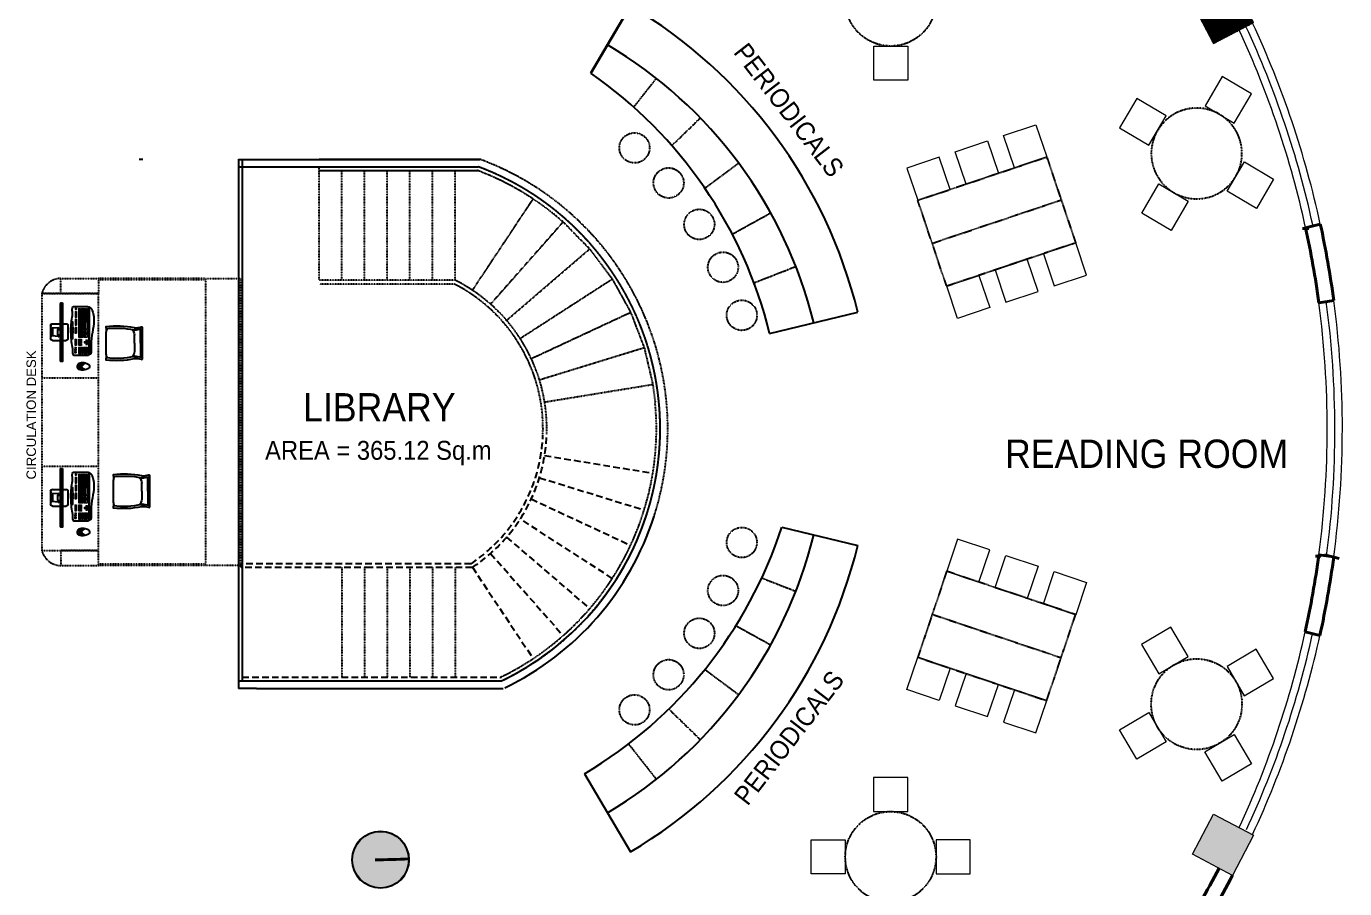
# Model space of a CAD drawing. Header units: inches. Extents: x 150067 to 167379, y -92057 to -49035.
# Drawn here: x 164142 to 165886, y -52800 to -51659 of the extents above; entities that cross this region are included whole.
import ezdxf

# ---------------------------------------------------------------- set-up
doc = ezdxf.new("R2010")
doc.units = ezdxf.units.IN
doc.header["$LTSCALE"] = 0.1
doc.header["$MEASUREMENT"] = 0
for name, pattern in [('CENTER2', [1.125, 0.75, -0.125, 0.125, -0.125]), ('DASHED2', [0.375, 0.25, -0.125]), ('HIDDEN', [0.375, 0.25, -0.125])]:
    doc.linetypes.add(name, pattern=pattern)
for name, color, linetype, lineweight in [('COR HA', 40, 'Continuous', 18), ('furniture', 30, 'Continuous', 15), ('Layer4', 10, 'Continuous', 25), ('thin ha', 253, 'Continuous', 5), ('wall', 6, 'Continuous', 40), ('win', 102, 'Continuous', 20)]:
    doc.layers.add(name, color=color, linetype=linetype, lineweight=lineweight)
for name, color, linetype in [('Hatch', 5, 'Continuous'), ('S_USS_RBM', 7, 'HIDDEN'), ('STEEL', 1, 'Continuous'), ('TEXT', 7, 'Continuous')]:
    doc.layers.add(name, color=color, linetype=linetype)
doc.styles.add('DUTCH', font='arial.ttf')

# ---------------------------------------------------------------- blocks, each defined once
blk = doc.blocks.new('y54y')
at = {"layer": 'COR HA', "linetype": 'Continuous', "lineweight": 20, "ltscale": 0.1}
blk.add_hatch(color=1, dxfattribs=at).paths.add_polyline_path([(-4795.471, -1150.953), (-4796.071, -1150.953), (-4796.071, -1151.553), (-4795.471, -1151.553)])
at = {"layer": 'COR HA', "color": 1, "linetype": 'Continuous', "lineweight": 20, "ltscale": 0.1}
for p, q in [((-4796.071, -1150.953), (-4795.471, -1150.953)), ((-4796.071, -1151.553), (-4796.071, -1150.953)), ((-4795.471, -1150.953), (-4795.471, -1151.553)), ((-4795.471, -1151.553), (-4796.071, -1151.553))]:
    blk.add_line(p, q, dxfattribs=at)
blk = doc.blocks.new('ytj')
at = {"layer": 'thin ha', "color": 1, "linetype": 'Continuous', "lineweight": 50, "xscale": -1, "rotation": 117.6524561736203}
blk.add_blockref('y54y', (-3589.281, -5927.84, 0), dxfattribs=at)
at = {"layer": 'thin ha', "color": 1, "linetype": 'Continuous', "lineweight": 50, "rotation": 62.34754382637969}
blk.add_blockref('y54y', (-3589.281, 3625.752, 0), dxfattribs=at)
blk = doc.blocks.new('4s')
at = {"layer": 'furniture', "extrusion": (8.4143e-06, -1.4286e-05, 1), "elevation": 2.5}
for points in [[(244725.3, -28144.6), (244764, -28121.7), (244741.2, -28083), (244702.4, -28105.8)], [(244838.2, -28173.8), (244877, -28151), (244854.1, -28112.2), (244815.4, -28135)], [(244734.8, -28234.7), (244696, -28257.5), (244673.2, -28218.8), (244712, -28195.9)]]:
    blk.add_lwpolyline(points, close=True, dxfattribs=at)
at = {"layer": 'furniture', "extrusion": (-8.4143e-06, 1.4286e-05, 1), "elevation": -2.5}
blk.add_lwpolyline([(244786.2, -28248), (244824.9, -28225.1), (244847.8, -28263.9), (244809, -28286.7)], close=True, dxfattribs=at)
at = {"layer": 'STEEL', "linetype": 'CENTER2', "ltscale": 0.1}
blk.add_circle((244775.1, -28184.9), 60, dxfattribs=at)
blk = doc.blocks.new('A$C2C166547')
at = {"color": 0}
for p, q in [((0.201, 0.464), (0.017, 0.464)), ((0.201, 0.456), (0.018, 0.456)), ((0.201, 0.455), (0.018, 0.455)), ((0.201, 0.374), (0.094, 0.374)), ((0.201, 0.464), (0.385, 0.464)), ((0.201, 0.456), (0.385, 0.456)), ((0.201, 0.455), (0.385, 0.455)), ((0.201, 0.374), (0.308, 0.374)), ((0.016, 0.02), (0.006, 0.02)), ((0.016, 0.02), (0.006, 0.016)), ((0.017, 0.001), (0.016, 0.02)), ((0.385, 0.001), (0.387, 0.02)), ((0.387, 0.02), (0.396, 0.016)), ((0.387, 0.02), (0.396, 0.02))]:
    blk.add_line(p, q, dxfattribs=at)
blk.add_lwpolyline([(0.023, 0.369, 0.080461), (0.008, 0, 0.080461)], format="xyb", dxfattribs=at)
for centre, radius, start, end in [((0.018, 0.461), 0.00242, 100.345, 201.3742), ((-0.216, 0.394), 0.241, 354.5513, 15.9626), ((0.018, 0.455), 0.000725, 87.3762, 197.5208), ((0.018, 0.454), 0.000433, 71.7715, 189.2202), ((0.095, 0.276), 0.0978, 90.5164, 143.1927), ((-0.282, 0.346), 0.317, 1.1591, 17.5641), ((0.307, 0.276), 0.0978, 36.8073, 89.4836), ((0.685, 0.346), 0.317, 162.4359, 178.8409), ((0.618, 0.394), 0.241, 164.0374, 185.4487), ((-0.752, 0.137), 1.154, 353.1637, 11.5643), ((0.384, 0.461), 0.00242, 338.6258, 79.655), ((0.385, 0.455), 0.000725, 342.4792, 92.6238), ((0.385, 0.454), 0.000433, 350.7798, 108.2285), ((0.014, -0.011), 0.012, 71.7536, 116.5375), ((0.389, -0.011), 0.012, 63.4625, 108.2464)]:
    blk.add_arc(centre, radius, start, end, dxfattribs=at)
blk = doc.blocks.new('Dell S2340T 23-Inch 10-point Multi-Touch Monitor')
at = {"color": 0}
for p, q in [((-269, -94), (-264, -89)), ((-264, -89), (264, -89)), ((-77, -17), (-77, -89)), ((-77, -109), (-77, -143)), ((-40, -70), (-36, -14)), ((-29, -14), (-29, -17)), ((-29, -14), (-29, -17)), ((-25, -60), (-25, -82)), ((-25, -60), (-24, -60)), ((-24, -60), (-24, -89)), ((-24, -63), (24, -63)), ((24, -60), (24, -89)), ((24, -60), (25, -60)), ((25, -60), (25, -82)), ((29, -14), (29, -17)), ((29, -14), (29, -17)), ((40, -70), (36, -14)), ((77, -17), (77, -89)), ((77, -109), (77, -143)), ((269, -94), (264, -89))]:
    blk.add_line(p, q, dxfattribs=at)
for points in [[(-60, 0), (60, 0)], [(-269, -109), (269, -109), (269, -94), (-269, -94), (-269, -109)], [(-36, -14), (36, -14)], [(-29, -17), (29, -17)], [(-29, -17), (29, -17)], [(-60, -160), (60, -160)]]:
    blk.add_lwpolyline(points, dxfattribs=at)
for points in [[(-40, -70, 0.263666), (-37, -80), (-34, -82), (-25, -82)], [(40, -70, -0.263666), (37, -80), (34, -82), (25, -82)]]:
    blk.add_lwpolyline(points, format="xyb", dxfattribs=at)
for centre, radius in [((-61, -4), 1.73), ((-46, -4), 1.73), ((-36, -102), 1.14), ((-32, -4), 1.73), ((-18, -4), 1.73), ((-3, -4), 1.73), ((11, -4), 1.73), ((25, -4), 1.73), ((36, -102), 1.14), ((39, -4), 1.73)]:
    blk.add_circle(centre, radius, dxfattribs=at)
for centre, start, end in [((-60, -17), 90, 180), ((60, -17), 0, 90), ((-60, -143), 180, 270), ((60, -143), 270, 0)]:
    blk.add_arc(centre, 17.2, start, end, dxfattribs=at)
blk = doc.blocks.new('keyboard_top')
at = {"color": 0}
for points in [[(233, -76), (233, -26, 0.165941), (205, -17, -0.04592), (141, -12, 0.046884), (0, 0, 0.043941), (-135, -14, -0.081459), (-182, -12, 0.073722), (-206, -13, 0.278236), (-218, -23), (-217, -154, 0.414214), (-202, -168), (218, -167, 0.414214), (233, -152)], [(218, -167), (-202, -168, -0.198912), (-213, -164, 0.237087), (-181, -196, 0.110077), (-61, -209, 0.017919), (47, -193, -0.053396), (161, -185, 0.017301), (204, -185, 0.36209), (228, -163, -0.184401), (218, -167)]]:
    blk.add_lwpolyline(points, format="xyb", close=True, dxfattribs=at)
at = {"color": 0, "lineweight": 0}
for points in [[(-201, -38), (-189, -38)], [(-201, -38), (-201, -51)], [(-201, -51), (-189, -51)], [(-200, -70), (-188, -70)], [(-200, -70), (-200, -83)], [(-200, -83), (-188, -83)], [(-200, -87), (-188, -86)], [(-200, -87), (-200, -100)], [(-200, -100), (-188, -99)], [(-200, -104), (-188, -104)], [(-200, -104), (-200, -117)], [(-200, -117), (-188, -117)], [(-189, -38), (-189, -51)], [(-188, -70), (-188, -83)], [(-188, -86), (-188, -99)], [(-188, -104), (-188, -117)], [(-185, -70), (-185, -83)], [(-185, -70), (-173, -70)], [(-185, -83), (-173, -83)], [(-185, -86), (-185, -99)], [(-185, -86), (-173, -86)], [(-185, -99), (-173, -99)], [(-185, -104), (-173, -104)], [(-185, -104), (-185, -117)], [(-185, -117), (-173, -117)], [(-173, -70), (-173, -83)], [(-173, -86), (-173, -99)], [(-173, -104), (-173, -117)], [(-171, -38), (-171, -51)], [(-171, -38), (-159, -38)], [(-171, -51), (-159, -51)], [(-170, -70), (-170, -83)], [(-170, -70), (-158, -70)], [(-170, -83), (-158, -83)], [(-170, -86), (-170, -99)], [(-170, -86), (-158, -86)], [(-170, -99), (-158, -99)], [(-170, -104), (-158, -104)], [(-170, -104), (-170, -117)], [(-170, -117), (-158, -117)], [(-159, -38), (-159, -51)], [(-158, -70), (-158, -83)], [(-158, -86), (-158, -99)], [(-158, -104), (-158, -117)], [(-156, -38), (-156, -51)], [(-156, -38), (-144, -38)], [(-156, -51), (-144, -51)], [(-156, -70), (-144, -70)], [(-156, -70), (-156, -83)], [(-156, -83), (-144, -83)], [(-156, -86), (-144, -86)], [(-156, -86), (-156, -99)], [(-156, -99), (-144, -99)], [(-156, -104), (-144, -104)], [(-156, -104), (-156, -117)], [(-156, -117), (-144, -117)], [(-144, -38), (-144, -51)], [(-144, -70), (-144, -83)], [(-144, -86), (-144, -99)], [(-144, -104), (-144, -117)], [(-142, -38), (-130, -38)], [(-142, -38), (-142, -51)], [(-142, -51), (-130, -51)], [(-141, -70), (-141, -83)], [(-141, -70), (-129, -70)], [(-141, -83), (-129, -83)], [(-141, -86), (-141, -99)], [(-141, -86), (-129, -86)], [(-141, -99), (-129, -99)], [(-141, -104), (-129, -104)], [(-141, -104), (-141, -117)], [(-141, -117), (-129, -117)], [(-130, -38), (-130, -51)], [(-129, -70), (-129, -83)], [(-129, -86), (-129, -99)], [(-129, -104), (-129, -117)], [(-127, -38), (-127, -51)], [(-127, -38), (-115, -38)], [(-127, -51), (-115, -51)], [(-126, -70), (-126, -83)], [(-126, -70), (-114, -70)], [(-126, -83), (-114, -83)], [(-126, -86), (-126, -99)], [(-126, -86), (-114, -86)], [(-126, -99), (-114, -99)], [(-126, -104), (-114, -104)], [(-126, -104), (-126, -117)], [(-126, -117), (-114, -117)], [(-115, -38), (-115, -51)], [(-114, -70), (-114, -83)], [(-114, -86), (-114, -99)], [(-114, -104), (-114, -117)], [(-112, -70), (-100, -70)], [(-112, -70), (-112, -83)], [(-112, -83), (-100, -83)], [(-112, -86), (-100, -86)], [(-112, -86), (-112, -99)], [(-112, -99), (-100, -99)], [(-112, -104), (-100, -104)], [(-112, -104), (-112, -117)], [(-112, -117), (-100, -117)], [(-101, -38), (-101, -51)], [(-101, -38), (-89, -38)], [(-101, -51), (-89, -51)], [(-100, -70), (-100, -83)], [(-100, -86), (-100, -99)], [(-100, -104), (-100, -117)], [(-97, -70), (-97, -83)], [(-97, -70), (-85, -70)], [(-97, -83), (-85, -83)], [(-97, -86), (-97, -99)], [(-97, -86), (-85, -86)], [(-97, -99), (-85, -99)], [(-97, -104), (-85, -103)], [(-97, -104), (-97, -117)], [(-97, -117), (-85, -116)], [(-89, -38), (-89, -51)], [(-86, -38), (-86, -51)], [(-86, -38), (-74, -38)], [(-86, -51), (-74, -51)], [(-85, -70), (-85, -83)], [(-85, -86), (-85, -99)], [(-85, -103), (-85, -116)], [(-82, -70), (-70, -69)], [(-82, -70), (-82, -83)], [(-82, -83), (-70, -82)], [(-82, -86), (-82, -99)], [(-82, -86), (-70, -86)], [(-82, -99), (-70, -99)], [(-82, -103), (-70, -103)], [(-82, -103), (-81, -116)], [(-81, -116), (-69, -116)], [(-74, -38), (-74, -51)], [(-72, -38), (-60, -38)], [(-72, -38), (-72, -51)], [(-72, -51), (-60, -51)], [(-70, -69), (-70, -82)], [(-70, -86), (-70, -99)], [(-70, -103), (-69, -116)], [(-68, -69), (-56, -69)], [(-68, -69), (-67, -82)], [(-67, -82), (-55, -82)], [(-67, -86), (-55, -86)], [(-67, -86), (-67, -99)], [(-67, -99), (-55, -99)], [(-67, -103), (-55, -103)], [(-67, -103), (-67, -116)], [(-67, -116), (-55, -116)], [(-60, -38), (-60, -51)], [(-57, -38), (-57, -51)], [(-57, -38), (-45, -38)], [(-57, -51), (-45, -51)], [(-56, -69), (-55, -82)], [(-55, -86), (-55, -99)], [(-55, -103), (-55, -116)], [(-52, -69), (-52, -82)], [(-52, -69), (-40, -69)], [(-52, -82), (-40, -82)], [(-52, -86), (-52, -99)], [(-52, -86), (-40, -86)], [(-52, -99), (-40, -99)], [(-52, -103), (-40, -103)], [(-52, -103), (-52, -116)], [(-52, -116), (-40, -116)], [(-45, -38), (-45, -51)], [(-40, -69), (-40, -82)], [(-40, -86), (-40, -99)], [(-40, -103), (-40, -116)], [(-37, -69), (-37, -82)], [(-37, -69), (-25, -69)], [(-37, -82), (-25, -82)], [(-37, -86), (-37, -99)], [(-37, -86), (-25, -86)], [(-37, -99), (-25, -99)], [(-37, -103), (-25, -103)], [(-37, -103), (-37, -116)], [(-37, -116), (-25, -116)], [(-28, -19), (1, -18)], [(-28, -38), (-16, -37)], [(-28, -38), (-28, -51)], [(-28, -51), (-16, -50)], [(-26, -16), (1, -16)], [(-25, -69), (-25, -82)], [(-25, -86), (-25, -99)], [(-25, -103), (-25, -116)], [(-23, -69), (-11, -69)], [(-23, -69), (-23, -82)], [(-23, -82), (-11, -82)], [(-23, -86), (-11, -86)], [(-23, -86), (-23, -99)], [(-23, -99), (-11, -99)], [(-23, -103), (-11, -103)], [(-23, -103), (-23, -116)], [(-23, -116), (-11, -116)], [(-16, -37), (-16, -50)], [(-13, -37), (-13, -50)], [(-13, -37), (-1, -37)], [(-13, -50), (-1, -50)], [(-11, -69), (-11, -82)], [(-11, -86), (-11, -99)], [(-11, -103), (-11, -116)], [(-8, -69), (-8, -82)], [(-8, -69), (4, -69)], [(-8, -82), (4, -82)], [(-8, -86), (-8, -99)], [(-8, -86), (4, -86)], [(-8, -99), (4, -99)], [(-8, -103), (4, -103)], [(-8, -103), (-8, -116)], [(-8, -116), (4, -116)], [(-1, -37), (-1, -50)], [(1, -7), (1, -16)], [(1, -18), (1, -25)], [(2, -37), (14, -37)], [(2, -37), (2, -50)], [(2, -50), (14, -50)], [(4, -7), (5, -16)], [(4, -69), (4, -82)], [(4, -86), (4, -99)], [(4, -103), (4, -116)], [(5, -16), (30, -16)], [(5, -18), (5, -25)], [(5, -18), (30, -18)], [(7, -69), (7, -82)], [(7, -69), (19, -69)], [(7, -82), (19, -82)], [(7, -86), (7, -99)], [(7, -86), (19, -86)], [(7, -99), (19, -99)], [(7, -103), (19, -103)], [(7, -103), (8, -116)], [(8, -116), (20, -116)], [(8, -121), (20, -121)], [(14, -37), (14, -50)], [(17, -37), (17, -50)], [(17, -37), (29, -37)], [(17, -50), (29, -50)], [(19, -69), (19, -82)], [(19, -86), (19, -99)], [(19, -103), (20, -116)], [(20, -121), (20, -134)], [(23, -69), (35, -69)], [(23, -69), (23, -82)], [(23, -82), (35, -82)], [(23, -86), (35, -86)], [(23, -86), (23, -99)], [(23, -99), (35, -99)], [(23, -103), (35, -103)], [(23, -103), (23, -116)], [(23, -116), (35, -116)], [(23, -121), (65, -121)], [(23, -121), (23, -134)], [(29, -37), (29, -50)], [(35, -69), (35, -82)], [(35, -86), (35, -99)], [(35, -103), (35, -116)], [(38, -69), (38, -82)], [(38, -69), (65, -69)], [(38, -82), (65, -82)], [(38, -86), (38, -99)], [(38, -86), (50, -86)], [(38, -99), (50, -99)], [(38, -103), (65, -103)], [(38, -103), (38, -116)], [(38, -116), (65, -116)], [(50, -86), (50, -99)], [(53, -86), (53, -99)], [(53, -86), (65, -86)], [(53, -99), (65, -99)], [(65, -69), (65, -82)], [(65, -86), (65, -99)], [(65, -103), (65, -116)], [(65, -121), (65, -134)], [(82, -37), (82, -50)], [(82, -37), (94, -37)], [(82, -50), (94, -50)], [(83, -69), (83, -82)], [(83, -69), (95, -69)], [(83, -82), (95, -82)], [(83, -85), (83, -98)], [(83, -85), (95, -85)], [(83, -98), (95, -98)], [(94, -37), (94, -50)], [(95, -69), (95, -82)], [(95, -85), (95, -98)], [(97, -37), (97, -50)], [(97, -37), (109, -37)], [(97, -50), (109, -50)], [(98, -69), (98, -82)], [(98, -69), (110, -69)], [(98, -82), (110, -82)], [(98, -85), (98, -98)], [(98, -85), (110, -85)], [(98, -98), (110, -98)], [(104, -121), (104, -134)], [(104, -121), (116, -121)], [(109, -37), (109, -50)], [(110, -69), (110, -82)], [(110, -85), (110, -98)], [(111, -37), (123, -37)], [(111, -37), (111, -50)], [(111, -50), (123, -50)], [(112, -69), (124, -69)], [(112, -69), (112, -82)], [(112, -82), (124, -82)], [(112, -85), (124, -85)], [(112, -85), (112, -98)], [(112, -98), (124, -98)], [(116, -121), (116, -134)], [(123, -37), (123, -50)], [(124, -69), (124, -82)], [(124, -85), (124, -98)], [(126, -37), (126, -50)], [(126, -37), (138, -37)], [(126, -50), (138, -50)], [(127, -69), (127, -82)], [(127, -69), (139, -69)], [(127, -82), (139, -82)], [(127, -85), (128, -98)], [(127, -85), (139, -85)], [(128, -98), (140, -98)], [(138, -37), (138, -50)], [(139, -69), (139, -82)], [(139, -85), (140, -98)], [(156, -35), (156, -48)], [(156, -35), (168, -35)], [(156, -48), (168, -48)], [(157, -69), (157, -82)], [(157, -69), (169, -69)], [(157, -82), (169, -82)], [(157, -85), (157, -98)], [(157, -85), (169, -85)], [(157, -98), (169, -98)], [(157, -103), (169, -103)], [(157, -103), (157, -116)], [(157, -116), (169, -116)], [(157, -121), (157, -134)], [(157, -121), (169, -121)], [(168, -35), (168, -48)], [(169, -69), (169, -82)], [(169, -85), (169, -98)], [(169, -103), (169, -116)], [(169, -121), (169, -134)], [(172, -69), (184, -69)], [(172, -69), (172, -82)], [(172, -82), (184, -82)], [(172, -85), (184, -85)], [(172, -85), (172, -98)], [(172, -98), (184, -98)], [(172, -103), (184, -102)], [(172, -103), (172, -116)], [(172, -116), (184, -115)], [(172, -121), (184, -120)], [(172, -121), (172, -134)], [(176, -34), (176, -47)], [(176, -34), (188, -34)], [(176, -47), (188, -47)], [(184, -69), (184, -82)], [(184, -85), (184, -98)], [(184, -102), (184, -115)], [(184, -120), (184, -133)], [(187, -69), (199, -68)], [(187, -69), (187, -82)], [(187, -82), (199, -81)], [(187, -85), (187, -98)], [(187, -85), (199, -85)], [(187, -98), (199, -98)], [(187, -102), (199, -102)], [(187, -102), (187, -115)], [(187, -115), (199, -115)], [(187, -120), (199, -120)], [(187, -120), (187, -133)], [(188, -34), (188, -47)], [(197, -34), (197, -47)], [(197, -34), (209, -34)], [(197, -47), (209, -47)], [(199, -68), (199, -81)], [(199, -85), (199, -98)], [(199, -102), (199, -115)], [(199, -120), (199, -133)], [(202, -68), (202, -81)], [(202, -68), (214, -68)], [(202, -81), (214, -81)], [(202, -85), (202, -98)], [(202, -85), (214, -85)], [(202, -98), (214, -98)], [(202, -102), (214, -102)], [(202, -102), (202, -115)], [(202, -115), (214, -115)], [(202, -120), (202, -133)], [(202, -120), (214, -120)], [(209, -34), (209, -47)], [(214, -68), (214, -81)], [(214, -85), (214, -98)], [(214, -102), (214, -115)], [(214, -120), (214, -133)], [(-200, -122), (-173, -122)], [(-200, -122), (-200, -135)], [(-200, -135), (-173, -135)], [(-200, -139), (-173, -139)], [(-200, -139), (-200, -152)], [(-200, -152), (-173, -152)], [(-173, -122), (-173, -135)], [(-173, -139), (-173, -152)], [(-170, -122), (-170, -135)], [(-170, -122), (-158, -122)], [(-170, -135), (-158, -135)], [(-170, -139), (-158, -139)], [(-170, -139), (-170, -152)], [(-170, -152), (-158, -152)], [(-158, -122), (-158, -135)], [(-158, -139), (-158, -152)], [(-156, -122), (-144, -122)], [(-156, -122), (-156, -135)], [(-156, -135), (-144, -135)], [(-156, -139), (-156, -152)], [(-156, -139), (-129, -139)], [(-156, -152), (-129, -152)], [(-144, -122), (-144, -135)], [(-141, -122), (-129, -122)], [(-141, -122), (-141, -135)], [(-141, -135), (-129, -135)], [(-129, -122), (-129, -135)], [(-129, -139), (-129, -152)], [(-126, -122), (-126, -135)], [(-126, -122), (-114, -122)], [(-126, -135), (-114, -135)], [(-126, -139), (-11, -138)], [(-126, -139), (-126, -152)], [(-126, -152), (-11, -151)], [(-114, -122), (-114, -135)], [(-112, -122), (-100, -122)], [(-112, -122), (-112, -135)], [(-112, -135), (-100, -135)], [(-100, -122), (-100, -135)], [(-97, -122), (-85, -121)], [(-97, -122), (-96, -135)], [(-96, -135), (-84, -134)], [(-85, -121), (-84, -134)], [(-81, -121), (-81, -134)], [(-81, -121), (-69, -121)], [(-81, -134), (-69, -134)], [(-69, -121), (-69, -134)], [(-67, -121), (-55, -121)], [(-67, -121), (-67, -134)], [(-67, -134), (-55, -134)], [(-55, -121), (-55, -134)], [(-52, -121), (-40, -121)], [(-52, -121), (-52, -134)], [(-52, -134), (-40, -134)], [(-40, -121), (-40, -134)], [(-37, -121), (-37, -134)], [(-37, -121), (-25, -121)], [(-37, -134), (-25, -134)], [(-25, -121), (-25, -134)], [(-23, -121), (-11, -121)], [(-23, -121), (-23, -134)], [(-23, -134), (-11, -134)], [(-11, -121), (-11, -134)], [(-11, -138), (-11, -151)], [(-8, -121), (4, -121)], [(-8, -121), (-8, -134)], [(-8, -134), (4, -134)], [(-7, -138), (20, -138)], [(-7, -138), (-7, -151)], [(-7, -151), (20, -151)], [(4, -121), (4, -134)], [(8, -121), (8, -134)], [(8, -134), (20, -134)], [(20, -138), (20, -151)], [(23, -134), (65, -134)], [(23, -138), (35, -138)], [(23, -138), (23, -151)], [(23, -151), (35, -151)], [(35, -138), (35, -151)], [(38, -138), (65, -138)], [(38, -138), (38, -151)], [(38, -151), (65, -151)], [(65, -138), (65, -151)], [(89, -138), (101, -138)], [(89, -138), (89, -151)], [(89, -151), (101, -151)], [(101, -138), (101, -151)], [(104, -134), (116, -134)], [(104, -138), (116, -138)], [(104, -138), (104, -151)], [(104, -151), (116, -151)], [(116, -138), (116, -151)], [(119, -138), (131, -138)], [(119, -138), (119, -151)], [(119, -151), (131, -151)], [(131, -138), (131, -151)], [(157, -134), (169, -134)], [(157, -138), (169, -138)], [(157, -138), (157, -151)], [(157, -151), (169, -151)], [(169, -138), (169, -151)], [(172, -134), (184, -133)], [(172, -138), (184, -138)], [(172, -138), (172, -151)], [(172, -151), (184, -151)], [(184, -138), (184, -151)], [(187, -133), (199, -133)], [(187, -138), (199, -138)], [(187, -138), (187, -151)], [(187, -151), (199, -151)], [(199, -138), (199, -151)], [(202, -133), (214, -133)], [(202, -138), (214, -138)], [(202, -138), (202, -151)], [(202, -151), (214, -151)], [(214, -138), (214, -151)]]:
    blk.add_lwpolyline(points, dxfattribs=at)
for points in [[(1, -25, -0.037715), (-22, -24, -0.328345), (-28, -19)], [(-26, -16, -0.157731), (-22, -12, -0.08747), (1, -7, -0.08747)], [(4, -7, -0.086643), (27, -12, -0.237073), (30, -16)], [(30, -18, -0.11266), (29, -21, -0.188542), (24, -24, -0.031584), (5, -25, -0.031584)]]:
    blk.add_lwpolyline(points, format="xyb", dxfattribs=at)
for centre in [(-74, -18), (-64, -18), (-55, -18), (-46, -18), (-36, -18), (38, -18), (48, -18), (57, -18), (67, -18), (76, -18)]:
    blk.add_circle(centre, 3.55, dxfattribs=at)

msp = doc.modelspace()

# ---------------------------------------------------------------- hatches: boundary and pattern name
at = {"layer": 'Hatch', "linetype": 'ByBlock', "lineweight": 30, "ltscale": 0.1}
h = msp.add_hatch(dxfattribs=at)
h.set_pattern_fill('ANSI36', color=256, scale=10, style=0)
h.set_pattern_definition([(45, (170759.6562, -39398.2607), (0.66291261, 2.43067956), [3.125, -0.625, 0, -0.625])])
h.paths.add_polyline_path([(165684.4, -51628.93), (165712.14, -51682.13), (165765.35, -51654.39), (165737.6, -51601.18)])
at = {"layer": 'Layer4', "linetype": 'Continuous', "ltscale": 0.1}
h = msp.add_hatch(color=7, dxfattribs=at)
edge = h.paths.add_edge_path()
edge.add_arc((164610.52, -52761.89), 37.5, 0, 360)
at = {"layer": 'thin ha', "linetype": 'Continuous', "lineweight": 20, "ltscale": 0.1}
h = msp.add_hatch(color=2, dxfattribs=at)
edge = h.paths.add_edge_path()
edge.add_arc((164610.52, -52761.89), 38, 0, 360)

# ---------------------------------------------------------------- linework, layer by layer
at = {"color": 0, "linetype": 'ByBlock'}
msp.add_line((164222.39, -52307.39, 23680.86), (164216.51, -52307.39, 23680.86), dxfattribs=at)
at = {"elevation": 23680.86}
for points in [[(164293.76, -52057.45, -0.1025232), (164285.03, -52058.41, 0.0804606), (164247.3, -52056.85, 0.3022999), (164247.6, -52059.3, -0.1979323), (164247.66, -52060.21, 0.028193), (164247.3, -52065.62), (164247.3, -52078.62), (164247.3, -52091.63, 0.028193), (164247.66, -52097.03, -0.1979323), (164247.6, -52097.95, 0.3022999), (164247.3, -52100.39, 0.0804606), (164285.03, -52098.83, -0.1025232), (164293.76, -52099.79, 0.5871113), (164295.68, -52098.71), (164295.68, -52058.53, 0.5871113)], [(164209.68, -52109.69, -0.2410041), (164211.02, -52105.92, -0.2170033), (164222.76, -52105.64, -0.7525275), (164223.09, -52112.48, -0.1153991), (164215.12, -52114.16, -0.099122), (164211.38, -52113.32, -0.2404832), (164209.68, -52109.69)], [(164209.84, -52110.97, 0.1411075), (164214.76, -52111.25, -0.2113787), (164216.28, -52111.55, -0.4127016), (164216.25, -52107.17, -0.176997), (164214.59, -52107.55, 0.1410945), (164209.72, -52108.3, 0.080592), (164209.68, -52109.69, 0.0752053), (164209.82, -52110.97)], [(164209.74, -52108.17, -0.0550193), (164212.27, -52107.45, -0.0506015), (164214.68, -52107.3, 0.0846865), (164216.25, -52107.17, 0.1758987), (164218.76, -52105.45, 0.5693071), (164218.42, -52104.66, 0.0644282), (164215.06, -52104.66, 0.081238), (164211.02, -52105.92, 0.1504555), (164209.74, -52108.17)], [(164213.2, -52109), (164211.21, -52109.12, 0.837339), (164211.38, -52109.84), (164213.66, -52109.73, 1), (164213.63, -52108.98)], [(164209.88, -52111.19, 0.0717538), (164213.04, -52111.7, 0.0431691), (164215.1, -52111.57, -0.2693094), (164219.21, -52113.18, -0.3661703), (164219.01, -52113.82, -0.1603249), (164211.38, -52113.32, -0.1500963), (164209.89, -52111.2)], [(164303.41, -52253.23, -0.1025232), (164294.67, -52254.18, 0.0804606), (164256.95, -52252.63, 0.3022999), (164257.24, -52255.07, -0.1979323), (164257.31, -52255.98, 0.028193), (164256.95, -52261.39), (164256.95, -52274.39), (164256.95, -52287.4, 0.028193), (164257.31, -52292.81, -0.1979323), (164257.24, -52293.72, 0.3022999), (164256.95, -52296.16, 0.0804606), (164294.67, -52294.61, -0.1025232), (164303.41, -52295.56, 0.5871113), (164305.33, -52294.49), (164305.33, -52254.3, 0.5871113)], [(164209.68, -52328.85, -0.2410041), (164211.02, -52325.08, -0.2170033), (164222.76, -52324.8, -0.7525275), (164223.09, -52331.63, -0.1153991), (164215.12, -52333.31, -0.099122), (164211.38, -52332.48, -0.2404832), (164209.68, -52328.85)], [(164209.84, -52330.13, 0.1411075), (164214.76, -52330.41, -0.2113787), (164216.28, -52330.71, -0.4127016), (164216.25, -52326.33, -0.176997), (164214.59, -52326.7, 0.1410945), (164209.72, -52327.45, 0.080592), (164209.68, -52328.85, 0.0752053), (164209.82, -52330.13)], [(164209.74, -52327.33, -0.0550193), (164212.27, -52326.61, -0.0506015), (164214.68, -52326.45, 0.0846865), (164216.25, -52326.33, 0.1758987), (164218.76, -52324.61, 0.5693071), (164218.42, -52323.81, 0.0644282), (164215.06, -52323.82, 0.081238), (164211.02, -52325.08, 0.1504555), (164209.74, -52327.33)], [(164209.88, -52330.35, 0.0717538), (164213.04, -52330.86, 0.0431691), (164215.1, -52330.73, -0.2693094), (164219.21, -52332.34, -0.3661703), (164219.01, -52332.97, -0.1603249), (164211.38, -52332.48, -0.1500963), (164209.89, -52330.36)], [(164213.2, -52328.16), (164211.21, -52328.27, 0.837339), (164211.38, -52329), (164213.66, -52328.89, 1), (164213.63, -52328.13)]]:
    msp.add_lwpolyline(points, format="xyb", close=True, dxfattribs=at)
at = {"layer": 'furniture', "extrusion": (1.44629e-09, 1.65798e-05, 1), "elevation": 23680.01}
msp.add_lwpolyline([(165262.94, -51685.85), (165307.94, -51685.85), (165307.94, -51730.85), (165262.94, -51730.85)], close=True, dxfattribs=at)
at = {"layer": 'furniture', "extrusion": (1.2677e-05, 1.09322e-05, 1), "elevation": 23682.4}
for points in [[(165491.55, -51832.38), (165448.9, -51846.73), (165434.56, -51804.07), (165477.21, -51789.73)], [(165427.57, -51853.9), (165384.92, -51868.24), (165370.58, -51825.59), (165413.23, -51811.24)]]:
    msp.add_lwpolyline(points, close=True, dxfattribs=at)
at = {"layer": 'furniture', "extrusion": (-3.13984e-05, -3.88787e-06, 1), "elevation": 23675.87}
msp.add_lwpolyline([(165321.98, -51889.4), (165364.64, -51875.06), (165350.3, -51832.41), (165307.64, -51846.75)], close=True, dxfattribs=at)
at = {"layer": 'furniture', "extrusion": (0.000133915, 3.8491e-05, 1), "elevation": 23701.03}
for points in [[(165526.98, -51946.76), (165484.32, -51961.11), (165498.67, -52003.76), (165541.32, -51989.42)], [(165463, -51968.28), (165420.34, -51982.62), (165434.69, -52025.27), (165477.34, -52010.93)]]:
    msp.add_lwpolyline(points, close=True, dxfattribs=at)
at = {"layer": 'furniture', "extrusion": (8.98397e-05, 2.36708e-05, 1), "elevation": 23694.51}
msp.add_lwpolyline([(165357.41, -52003.78), (165400.06, -51989.44), (165414.4, -52032.09), (165371.75, -52046.43)], close=True, dxfattribs=at)
at = {"layer": 'furniture', "extrusion": (8.98397e-05, -2.36708e-05, 1), "elevation": 23696.98}
msp.add_lwpolyline([(165357.41, -52379.8), (165400.06, -52394.14), (165414.4, -52351.49), (165371.75, -52337.15)], close=True, dxfattribs=at)
at = {"layer": 'furniture', "extrusion": (0.000133915, -3.8491e-05, 1), "elevation": 23705.05}
for points in [[(165463, -52415.3), (165420.34, -52400.96), (165434.69, -52358.31), (165477.34, -52372.65)], [(165526.98, -52436.82), (165484.32, -52422.47), (165498.67, -52379.82), (165541.32, -52394.16)]]:
    msp.add_lwpolyline(points, close=True, dxfattribs=at)
at = {"layer": 'furniture', "extrusion": (-3.13984e-05, 3.88787e-06, 1), "elevation": 23675.47}
msp.add_lwpolyline([(165321.98, -52494.18), (165364.64, -52508.52), (165350.3, -52551.17), (165307.64, -52536.83)], close=True, dxfattribs=at)
at = {"layer": 'furniture', "extrusion": (1.2677e-05, -1.09322e-05, 1), "elevation": 23683.54}
for points in [[(165427.57, -52529.68), (165384.92, -52515.34), (165370.58, -52557.99), (165413.23, -52572.34)], [(165491.55, -52551.2), (165448.9, -52536.85), (165434.56, -52579.51), (165477.21, -52593.85)]]:
    msp.add_lwpolyline(points, close=True, dxfattribs=at)
at = {"layer": 'furniture', "extrusion": (-1.36122e-16, -1.65798e-05, 1), "elevation": 23681.74}
for points in [[(165262.9, -52697.79), (165307.9, -52697.79), (165307.9, -52652.79), (165262.9, -52652.79)], [(165345.4, -52780.29), (165390.4, -52780.29), (165390.4, -52735.29), (165345.4, -52735.29)]]:
    msp.add_lwpolyline(points, close=True, dxfattribs=at)
at = {"layer": 'furniture', "extrusion": (1.36122e-16, -1.65798e-05, 1), "elevation": 23681.74}
msp.add_lwpolyline([(165225.4, -52780.29), (165180.4, -52780.29), (165180.4, -52735.29), (165225.4, -52735.29)], close=True, dxfattribs=at)
at = {"layer": 'Layer4', "linetype": 'Continuous', "ltscale": 0.1}
for p, q in [((164422.61, -51835.28, 23674.85), (164422.61, -52535.28, 23680.95)), ((164427.61, -51835.28, 23674.85), (164427.61, -52525.28, 23680.86)), ((165125.3, -52065.9, 23688.52), (165241.87, -52037.39, 23690.25)), ((165141.33, -52321.77, 23688.76), (165241.87, -52346.36, 23690.25)), ((164422.61, -52525.39, 23680.86), (164740.27, -52525.39, 23680.86)), ((164597.61, -52525.28, 23680.86), (164770.72, -52525.28, 23680.86)), ((164446.58, -52535.28, 23680.86), (164422.61, -52535.28, 23680.95)), ((164446.58, -52535.28, 23680.86), (164772.98, -52535.28, 23680.86)), ((164880.28, -52648.12, 23680.86), (164941.37, -52751.41, 23680.86))]:
    msp.add_line(p, q, dxfattribs=at)
at = {"layer": 'Layer4', "linetype": 'Continuous', "ltscale": 0.1, "elevation": 23680.86}
for points in [[(164291.11, -51835.28), (164296.11, -51835.28)], [(164422.61, -51835.39), (164742.06, -51835.39)], [(164422.61, -51845.39), (164740.27, -51845.39)], [(164529.39, -51835.28), (164742.01, -51835.28)], [(164529.39, -51850.28), (164740.21, -51850.28)]]:
    msp.add_lwpolyline(points, dxfattribs=at)
at = {"layer": 'Layer4', "color": 7, "linetype": 'Continuous', "ltscale": 0.1}
msp.add_circle((164610.52, -52761.89, 23680.86), 37.5, dxfattribs=at)
at = {"layer": 'Layer4', "color": 1, "linetype": 'HIDDEN', "ltscale": 35}
msp.add_arc((164610.52, -52191.89, 23680.86), 1442.5, 271.48751, 90, dxfattribs=at)
at = {"layer": 'Layer4', "linetype": 'Continuous', "ltscale": 0.1}
for centre, radius, start, end in [((164610.48, -52191.81, 23680.86), 650, 13.74345, 59.39812), ((164610.48, -52191.81, 23680.86), 590, 13.7433, 59.39812), ((164552.19, -52206.07, 23680), 590, 13.7433, 55.22764), ((164610.47, -52191.79, 23680.86), 370, 295.66582, 342.25721), ((164610.47, -52191.79, 23680.86), 380, 295.66582, 342.25721), ((164579.93, -52140.29, 23680.86), 590, 300.60188, 342.08622), ((164610.48, -52191.93, 23680.86), 590, 300.60188, 346.2567), ((164610.48, -52191.93, 23680.86), 650, 300.60188, 346.25655)]:
    msp.add_arc(centre, radius, start, end, dxfattribs=at)
at = {"layer": 'S_USS_RBM', "linetype": 'Continuous'}
msp.add_arc((164610.52, -52191.89, 23680.48), 1480.5, 270.00004, 89.99996, dxfattribs=at)
at = {"layer": 'STEEL', "linetype": 'CENTER2', "ltscale": 0.1}
for p, q in [((164945.48, -51766.27, 23680.86), (164975.43, -51728.23, 23680.86)), ((164995.94, -51817.23, 23680.86), (165033.6, -51780.63, 23680.86)), ((164529.39, -51995.28, 23680.86), (164529.39, -51845.28, 23680.86)), ((164529.39, -51850.28, 23680.86), (164529.39, -51845.28, 23680.86)), ((165039.54, -51873.51, 23680.86), (165084.32, -51840.28, 23680.86)), ((164559.39, -51995.28, 23680.86), (164559.39, -51850.28, 23680.86)), ((164589.39, -51995.28, 23680.86), (164589.39, -51850.28, 23680.86)), ((164619.39, -51995.28, 23680.86), (164619.39, -51850.28, 23680.86)), ((164649.39, -51995.28, 23680.86), (164649.39, -51850.28, 23680.86)), ((164679.39, -51995.28, 23680.86), (164679.39, -51850.28, 23680.86)), ((164709.39, -51995.28, 23680.86), (164709.39, -51850.28, 23680.86)), ((164732.2, -52008.54, 23680.86), (164812.43, -51887.76, 23680.86)), ((165340.36, -51946.36, 23680.86), (165510.98, -51889, 23680.86)), ((164756.11, -52026.9, 23680.86), (164852.1, -51918.22, 23680.86)), ((164852.1, -51918.22, 23680.86), (164887.23, -51953.83, 23680.86)), ((165075.85, -51934.26, 23680.86), (165126.69, -51906.12, 23680.86)), ((164777.28, -52048.36, 23680.86), (164887.23, -51953.83, 23680.86)), ((164887.23, -51953.83, 23680.86), (164917.16, -51993.9, 23680.86)), ((165104.54, -51998.67, 23680.86), (165159.98, -51976.99, 23680.86)), ((164379.33, -51992.78, 23680.86), (164237.53, -51992.78, 23680.86)), ((164379.33, -51994.78, 23680.86), (164237.53, -51994.78, 23680.86)), ((164709.39, -51995.28, 23680.86), (164529.39, -51995.28, 23680.86)), ((164708.19, -52000.28, 23680.86), (164529.73, -52000.28, 23680.86)), ((164917.16, -51993.9, 23680.86), (164795.33, -52072.51, 23680.86)), ((164917.16, -51993.9, 23680.86), (164941.34, -52037.68, 23680.86)), ((164162.53, -52012.78, 23680.86), (164237.53, -52012.78, 23680.86)), ((164809.9, -52098.9, 23680.86), (164941.34, -52037.68, 23680.86)), ((164941.34, -52037.68, 23680.86), (164959.3, -52084.36, 23680.86)), ((164820.72, -52127.04, 23680.86), (164959.3, -52084.36, 23680.86)), ((164959.3, -52084.36, 23680.86), (164970.71, -52133.06, 23680.86)), ((164162.53, -52124.45, 23680.86), (164237.53, -52124.45, 23680.86)), ((164827.6, -52156.39, 23680.86), (164970.71, -52133.06, 23680.86)), ((164970.71, -52133.06, 23680.86), (164973.72, -52156.12, 23680.86)), ((164162.53, -52241.12, 23680.86), (164237.53, -52241.12, 23680.86)), ((164379.33, -52370.78, 23680.86), (164237.53, -52370.78, 23680.86)), ((164379.33, -52372.78, 23680.86), (164237.53, -52372.78, 23680.86)), ((164559.39, -52375.28, 23680.86), (164559.39, -52520.28, 23680.86)), ((164589.39, -52375.28, 23680.86), (164589.39, -52520.28, 23680.86)), ((164619.39, -52375.28, 23680.86), (164619.39, -52520.28, 23680.86)), ((164649.39, -52375.28, 23680.86), (164649.39, -52520.28, 23680.86)), ((164679.39, -52375.28, 23680.86), (164679.39, -52520.28, 23680.86)), ((164709.39, -52375.28, 23680.86), (164709.39, -52520.28, 23680.86)), ((165114.89, -52389.13, 23680.86), (165159.98, -52406.75, 23680.86)), ((165340.36, -52437.22, 23680.86), (165510.98, -52494.58, 23680.86)), ((165080.75, -52452.2, 23680.86), (165126.69, -52477.63, 23680.86)), ((165039.54, -52510.24, 23680.86), (165084.32, -52543.46, 23680.86)), ((164991.93, -52562.62, 23680.86), (165033.6, -52603.11, 23680.86)), ((164938.61, -52608.75, 23680.86), (164975.43, -52655.52, 23680.86))]:
    msp.add_line(p, q, dxfattribs=at)
at = {"layer": 'STEEL', "linetype": 'DASHED2', "ltscale": 350}
for p, q in [((164827.6, -52227.19, 23680.86), (164970.71, -52250.52, 23680.86)), ((164820.72, -52256.54, 23680.86), (164959.3, -52299.22, 23680.86)), ((164809.9, -52284.68, 23680.86), (164941.34, -52345.9, 23680.86)), ((164917.16, -52389.68, 23680.86), (164795.33, -52311.07, 23680.86)), ((164777.28, -52335.22, 23680.86), (164887.23, -52429.75, 23680.86)), ((164730.33, -52370.28, 23680.86), (164427.61, -52370.28, 23680.86)), ((164756.11, -52356.68, 23680.86), (164852.1, -52465.36, 23680.86)), ((164597.61, -52375.28, 23680.86), (164427.61, -52375.28, 23680.86)), ((164427.61, -52375.28, 23680.86), (164427.61, -52525.28, 23680.86)), ((164731.85, -52375.28, 23680.86), (164597.61, -52375.28, 23680.86)), ((164732.2, -52375.04, 23680.86), (164812.43, -52495.82, 23680.86)), ((164427.61, -52520.28, 23680.86), (164770.72, -52520.28, 23680.86)), ((164427.61, -52525.28, 23680.86), (164770.72, -52525.28, 23680.86))]:
    msp.add_line(p, q, dxfattribs=at)
at = {"layer": 'STEEL', "linetype": 'CENTER2', "ltscale": 0.1, "elevation": 23680.86}
for points in [[(164529.39, -51845.28), (164740.21, -51845.28)], [(164529.39, -51850.28), (164740.21, -51850.28)]]:
    msp.add_lwpolyline(points, dxfattribs=at)
at = {"layer": 'STEEL', "linetype": 'CENTER2', "ltscale": 0.1, "extrusion": (1.50075e-06, -4.46325e-06, 1), "elevation": 23681.34}
msp.add_lwpolyline([(165491.82, -51832.02), (165530.06, -51945.76), (165359.45, -52003.13), (165321.21, -51889.39)], close=True, dxfattribs=at)
at = {"layer": 'STEEL', "linetype": 'CENTER2', "ltscale": 0.1, "elevation": 23680.86}
for points in [[(164237.53, -52012.78), (164187.53, -52012.78), (164187.53, -51992.78), (164237.53, -51992.78)], [(164379.33, -51992.78), (164425.11, -51992.8), (164425.11, -52372.78), (164379.33, -52372.78)], [(164162.53, -52352.78), (164237.53, -52352.78), (164237.53, -52012.78), (164162.53, -52012.78)], [(164237.53, -52352.78), (164187.53, -52352.78), (164187.53, -52372.78), (164237.53, -52372.78)]]:
    msp.add_lwpolyline(points, close=True, dxfattribs=at)
at = {"layer": 'STEEL', "linetype": 'CENTER2', "ltscale": 0.1, "extrusion": (1.50075e-06, 4.46325e-06, 1), "elevation": 23680.88}
msp.add_lwpolyline([(165491.82, -52551.56), (165530.06, -52437.82), (165359.45, -52380.45), (165321.21, -52494.19)], close=True, dxfattribs=at)
at = {"layer": 'STEEL', "linetype": 'CENTER2', "ltscale": 0.1}
for centre, radius in [((165285.45, -51625.46, 23680.86), 60), ((164946.49, -51820.13, 23690.58), 20), ((164991.63, -51866.58, 23690.58), 20), ((165032.27, -51921.36, 23690.58), 20), ((165063.64, -51978.04, 23690.58), 20), ((165088.48, -52041.57, 23690.58), 20), ((165088.48, -52342.18, 23690.58), 20), ((165063.64, -52405.71, 23690.58), 20), ((165032.27, -52462.38, 23690.58), 20), ((164991.63, -52517.17, 23690.58), 20), ((164946.49, -52563.62, 23690.58), 20), ((165285.4, -52758.18, 23680.86), 60)]:
    msp.add_circle(centre, radius, dxfattribs=at)
for centre, radius, start, end in [((164610.29, -52191.87, 23680.86), 370.14, 342.2776, 69.45183), ((164610.47, -52191.79, 23680.86), 370, 5.74688, 69.47222), ((164610.27, -52191.89, 23680.86), 380.16, 342.28024, 69.72398), ((164610.47, -52191.79, 23680.86), 365, 56.40424, 69.47222), ((164610.47, -52191.79, 23680.86), 365, 48.54675, 56.40424), ((164187.93, -52018.91, 23680.86), 26.13, 90.88085, 166.43877), ((164610.47, -52191.79, 23680.86), 215, 357.57856, 62.96447), ((164610.47, -52191.79, 23680.86), 220, 56.40424, 63.27922), ((164610.47, -52191.79, 23680.86), 220, 48.54675, 56.40424), ((164610.47, -52191.79, 23680.86), 220, 358.04049, 48.54675), ((164610.47, -52191.79, 23680.86), 365, 295.66582, 5.60777), ((164610.47, -52191.79, 23680.86), 370, 295.66582, 5.74688), ((164187.93, -52346.66, 23680.86), 26.13, 193.56123, 269.11915)]:
    msp.add_arc(centre, radius, start, end, dxfattribs=at)
at = {"layer": 'STEEL', "linetype": 'DASHED2', "ltscale": 350}
for centre, radius, start, end in [((164610.47, -52191.79, 23680.86), 215, 303.88391, 357.57856), ((164610.47, -52191.79, 23680.86), 220, 303.48517, 358.04049), ((164427.61, -52372.78, 23680.86), 2.5, 90, 270)]:
    msp.add_arc(centre, radius, start, end, dxfattribs=at)
at = {"layer": 'thin ha', "color": 2, "linetype": 'Continuous', "lineweight": 20, "ltscale": 0.1}
msp.add_circle((164610.52, -52761.89, 23680.86), 38, dxfattribs=at)
at = {"layer": 'wall', "color": 6, "linetype": 'Continuous', "ltscale": 0.1}
for p, q in [((164941.37, -51632.34, 23680.86), (164910.83, -51683.98, 23680.86)), ((164910.83, -51683.98, 23680.86), (164888.68, -51721.43, 23680.86))]:
    msp.add_line(p, q, dxfattribs=at)
at = {"layer": 'wall', "linetype": 'Continuous', "ltscale": 0.1}
for p, q in [((165838.82, -51926.86, 23690.58), (165830.18, -51926.86, 23690.58)), ((165853.81, -51920.95, 23680.86), (165834.4, -51925.83, 23680.86)), ((165871.6, -52022.06, 23680.86), (165851.82, -52025.09, 23680.86)), ((165847.49, -52360.23, 23690.58), (165854.43, -52360.23, 23690.58)), ((165871.53, -52361.39, 23680.81), (165851.81, -52358.6, 23680.86)), ((165878.82, -52363.22, 23680.82), (165859.42, -52358.36, 23680.78)), ((165853.28, -52465.07, 23680.82), (165833.87, -52460.2, 23680.78))]:
    msp.add_line(p, q, dxfattribs=at)
at = {"layer": 'wall', "color": 252, "linetype": 'HIDDEN', "ltscale": 2500}
msp.add_arc((164610.61, -52190.64, 23680.86), 1801.25, 270, 90.33679, dxfattribs=at)
at = {"layer": 'wall', "linetype": 'Continuous', "ltscale": 0.1}
for centre, radius, start, end in [((164610.47, -52191.79, 23680.86), 1252.5, 7.64832, 12.25986), ((164610.47, -52191.79, 23680.86), 1272.5, 7.66515, 12.2889), ((164610.47, -52191.79, 23680.86), 1252.5, 347.62556, 352.34668), ((164657.28, -52201.07, 23680.75), 1224.78, 347.55221, 352.47824), ((164610.52, -52190.64, 23680.86), 571.25, 269.26659, 273.76189), ((164610.47, -52191.79, 23680.86), 1252.5, 327.64891, 332.33967), ((164610.47, -52191.79, 23680.86), 1272.5, 327.62207, 332.33946)]:
    msp.add_arc(centre, radius, start, end, dxfattribs=at)
at = {"layer": 'win', "color": 34}
for centre, radius, start, end in [((164610.47, -52191.79, 23680.86), 1272.5, 12.2889, 24.95154), ((164610.47, -52191.79, 23680.86), 1252.5, 12.25986, 24.91019), ((164600.77, -52194.23, 23680.86), 1272.5, 12.36052, 24.84684), ((164615.16, -52191.48, 23680.75), 1267.81, 352.29773, 7.67932), ((164610.47, -52191.79, 23680.86), 1252.5, 352.34668, 7.64832), ((164600.58, -52193.31, 23680.86), 1272.5, 352.48769, 7.66515), ((164610.47, -52191.79, 23680.86), 1252.5, 335.08545, 347.62556), ((164620.24, -52194.24, 23680.88), 1252.5, 335.08545, 347.62556), ((164610.75, -52191.89, 23680.95), 1272.2, 335.04045, 347.65443)]:
    msp.add_arc(centre, radius, start, end, dxfattribs=at)

# ---------------------------------------------------------------- block references
for name, p, xscale, yscale, zscale, rotation in [('Dell S2340T 23-Inch 10-point Multi-Touch Monitor', (164173.98, -52063.84, 23680.86), -0.144, 0.144, 0.144, 90), ('keyboard_top', (164200.96, -52061.29, 23680.86), -0.144, 0.144, 0.144, 90), ('A$C2C166547', (164247.6, -52098.71, 23680.86), -100, 100, 100, 270), ('Dell S2340T 23-Inch 10-point Multi-Touch Monitor', (164173.98, -52283, 23680.86), -0.144, 0.144, 0.144, 90), ('keyboard_top', (164200.96, -52280.45, 23680.86), -0.144, 0.144, 0.144, 90), ('A$C2C166547', (164257.24, -52294.48, 23680.86), -100, 100, 100, 270)]:
    msp.add_blockref(name, p, dxfattribs=dict(xscale=xscale, yscale=yscale, zscale=zscale, rotation=rotation))
at = {"layer": 'STEEL', "linetype": 'CENTER2', "xscale": -1, "rotation": 179.9950019856297}
msp.add_blockref('4s', (-79087.38, -79991.1, 23680.86), dxfattribs=at)
at = {"layer": 'STEEL', "linetype": 'CENTER2'}
msp.add_blockref('4s', (-79084.96, -24371.22, 23680.86), dxfattribs=at)
at = {"layer": 'thin ha', "color": 2, "linetype": 'Continuous', "lineweight": 20, "xscale": 100, "yscale": 100, "zscale": 100}
msp.add_blockref('ytj', (645252.69, 62912.52, 23680.86), dxfattribs=at)

# ---------------------------------------------------------------- texts
at = {"layer": 'TEXT', "style": 'DUTCH', "width": 0.9}
for rotation, p in [(307.68062, (165076.42, -51694.09, 23682.01)), (52.31938, (165096.2, -52691.76, 23682.01))]:
    msp.add_text('PERIODICALS', height=25, rotation=rotation, dxfattribs=at).set_placement(p)
for s, height, p in [('LIBRARY', 37.5, (164508.08, -52182.13, 23688.09)), ('AREA = 365.12 Sq.m', 25, (164457.81, -52232.8, 23680.86)), ('READING ROOM', 37.5, (165436.74, -52243.54, 23688.09))]:
    msp.add_text(s, height=height, dxfattribs=at).set_placement(p)
at = {"layer": 'TEXT', "insert": (164142.17, -52258.89, 23680.03), "char_height": 12.5, "width": 180.5914, "attachment_point": 1, "rotation": 90, "style": 'DUTCH'}
msp.add_mtext('CIRCULATION DESK', dxfattribs=at)

doc.saveas('drawing.dxf')
